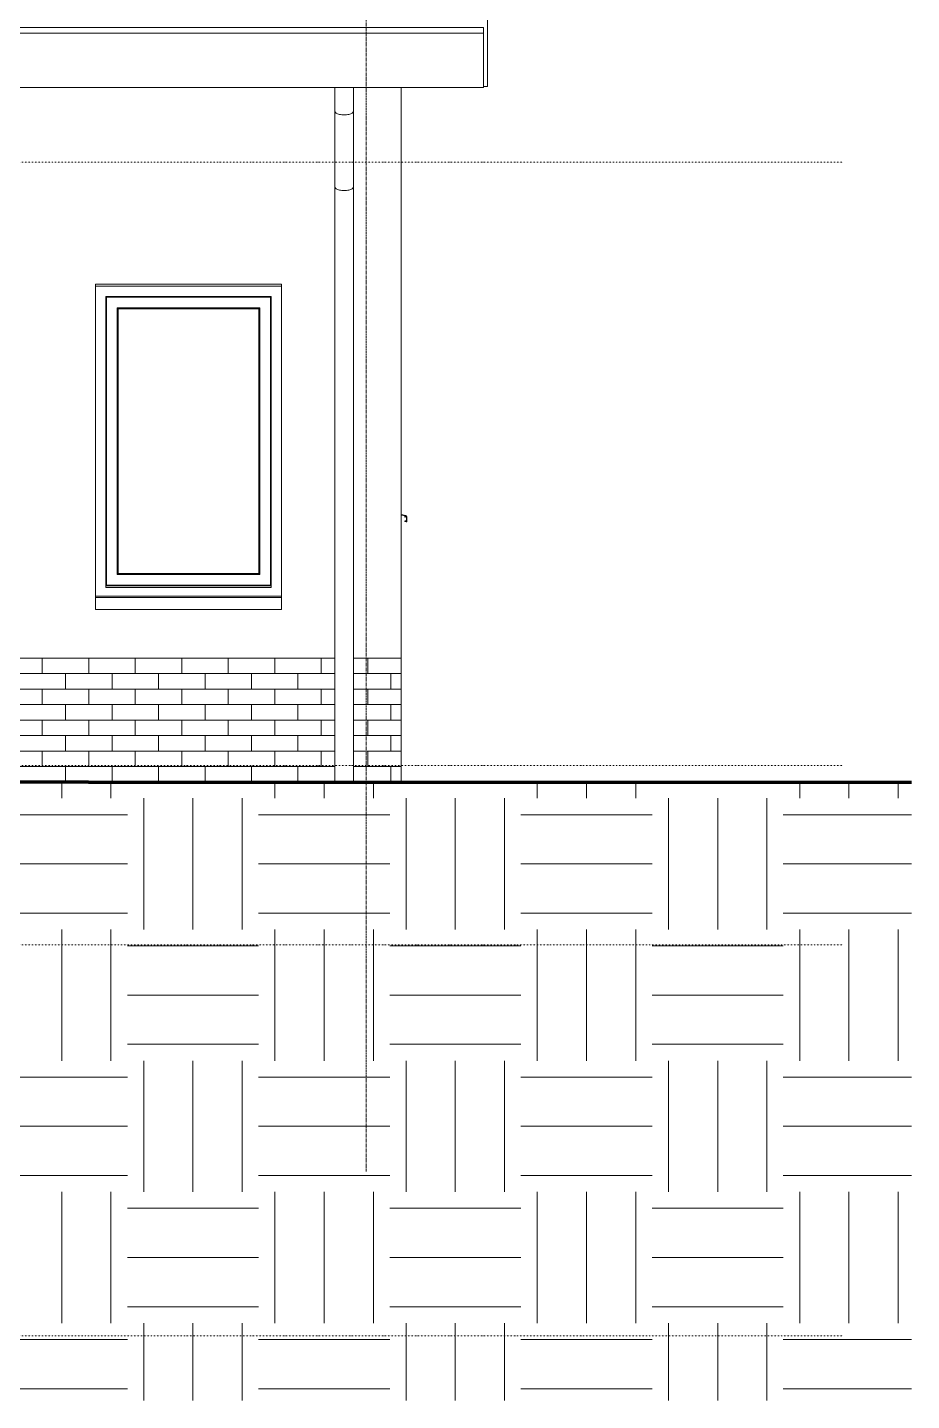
# Model space of a CAD drawing. Header units: millimetres. Extents: x -10099 to 7134, y -2994 to 10688.
# Drawn here: x 2854 to 7134, y -2994 to 3652 of the extents above; entities that cross this region are included whole.
import ezdxf

# ---------------------------------------------------------------- set-up
doc = ezdxf.new("R2010")
doc.units = ezdxf.units.MM
doc.linetypes.add('Dash dot', pattern=[15.875, 6.35, -4.7625, 0, -4.7625])
doc.linetypes.add('grid', pattern=[24, 15, -3, 3, -3])
for name, color, linetype, lineweight in [('A-FLOR-LEVL', 51, 'Continuous', 9), ('A-GENM', 13, 'Continuous', 9), ('A-ROOF', 132, 'Continuous', 9), ('A-ROOF-OTLN', 132, 'Continuous', 9), ('A-WALL', 113, 'Continuous', 9), ('A-WALL-PATT', 111, 'Continuous', 9), ('C-TOPO', 7, 'Continuous', 9), ('S-COLS', 52, 'Continuous', 9), ('S-GRID', 1, 'Continuous', 9)]:
    doc.layers.add(name, color=color, linetype=linetype, lineweight=lineweight)
pattern_1 = [(0, (4613.74, 0), (0, 75), []), (90, (4613.74, 0), (-112.5, 75), [75, -75])]
pattern_2 = [(0, (2067.44, 0), (635, 635), [635, -635]), (0, (2067.44, 238.1), (635, 635), [635, -635]), (0, (2067.44, 476.25), (635, 635), [635, -635]), (90, (2146.8, 555.6), (-635, 635), [635, -635]), (90, (2384.94, 555.6), (-635, 635), [635, -635]), (90, (2623.07, 555.6), (-635, 635), [635, -635])]

# ---------------------------------------------------------------- blocks, each defined once
blk = doc.blocks.new('41_ISR_lb_vebo_waterslag_10_graden - WS60 160-1704642-Zuidgevel')
at = {"layer": 'A-GENM'}
for p, q in [((4083.7, 892.3), (3183.7, 892.3)), ((3183.7, 865.1), (3183.7, 867.7)), ((3183.7, 865.1), (3183.7, 860.1)), ((4083.7, 867.7), (4083.7, 865.1)), ((4083.7, 860.1), (4083.7, 865.1)), ((3183.7, 837.3), (3183.7, 860.1)), ((3183.7, 837.3), (3183.7, 834.3)), ((3183.7, 834.3), (4083.7, 834.3)), ((4083.7, 860.1), (4083.7, 837.3)), ((4083.7, 834.3), (4083.7, 837.3))]:
    blk.add_line(p, q, dxfattribs=at)
blk = doc.blocks.new('28_EB_HWA_grote slag - TRON60x2_5-2568815-Zuidgevel')
at = {"layer": 'S-COLS'}
for p, q in [((4342.2, 3362.1), (4342.2, 3247)), ((4432.2, 3247), (4432.2, 3362.1)), ((4342.2, 3247), (4342.2, 2880.7)), ((4432.2, 2880.7), (4432.2, 3247)), ((4342.2, 2880.7), (4342.2, 0)), ((4432.2, 0), (4432.2, 2880.7))]:
    blk.add_line(p, q, dxfattribs=at)
for points, knots in [([(4387.2, 3229.1), (4383.3, 3229.1), (4375.4, 3229.5), (4364.5, 3231.3), (4355, 3234.2), (4349, 3237.3), (4345.5, 3240.1), (4343.6, 3242.4), (4342.5, 3244.7), (4342.2, 3246.2), (4342.2, 3247)], [0, 0, 0, 0, 0.0833333, 0.1666667, 0.25, 0.3333333, 0.375, 0.4166667, 0.4583333, 0.5, 0.5, 0.5, 0.5]), ([(4432.2, 3247), (4432.2, 3246.2), (4432, 3244.7), (4430.8, 3242.4), (4428.9, 3240.1), (4425.4, 3237.3), (4419.4, 3234.2), (4410, 3231.3), (4399, 3229.5), (4391.1, 3229.1), (4387.2, 3229.1)], [0.5, 0.5, 0.5, 0.5, 0.5416667, 0.5833333, 0.625, 0.6666667, 0.75, 0.8333333, 0.9166667, 1, 1, 1, 1]), ([(4387.2, 2862.8), (4383.3, 2862.8), (4375.4, 2863.2), (4364.5, 2865), (4355, 2867.9), (4349, 2871), (4345.5, 2873.8), (4343.6, 2876), (4342.5, 2878.4), (4342.2, 2879.9), (4342.2, 2880.7)], [0, 0, 0, 0, 0.0833333, 0.1666667, 0.25, 0.3333333, 0.375, 0.4166667, 0.4583333, 0.5, 0.5, 0.5, 0.5]), ([(4432.2, 2880.7), (4432.2, 2879.9), (4432, 2878.4), (4430.8, 2876), (4428.9, 2873.8), (4425.4, 2871), (4419.4, 2867.9), (4410, 2865), (4399, 2863.2), (4391.1, 2862.8), (4387.2, 2862.8)], [0.5, 0.5, 0.5, 0.5, 0.5416667, 0.5833333, 0.625, 0.6666667, 0.75, 0.8333333, 0.9166667, 1, 1, 1, 1])]:
    blk.add_open_spline(points, degree=3, knots=knots, dxfattribs=at)
blk = doc.blocks.new('41_ISR_lb_vebo_waterslag_10_graden - WS60 160-3292628-Zuidgevel')
at = {"layer": 'A-GENM'}
for p, q in [((4686.6, 1290.1), (4663.7, 1294.1)), ((4663.7, 1292.1), (4684.5, 1288.4)), ((4684.5, 1283.7), (4678.1, 1284.3)), ((4678.1, 1284.3), (4678.1, 1282.7)), ((4678.1, 1282.7), (4686.1, 1282)), ((4681.8, 1263.4), (4680.9, 1263.4)), ((4680.9, 1263.4), (4680.9, 1260.5)), ((4680.9, 1260.5), (4680.9, 1263.4)), ((4680.9, 1263.4), (4681.8, 1263.4)), ((4682.3, 1261.9), (4681.8, 1263.4)), ((4681.8, 1263.4), (4682.3, 1261.9)), ((4684.5, 1288.4), (4684.5, 1283.7)), ((4686.1, 1264.6), (4684.5, 1264.9)), ((4684.5, 1264.9), (4684.5, 1261.5)), ((4686.1, 1282), (4686.1, 1288.5)), ((4686.1, 1261.2), (4686.1, 1264.6)), ((4689.1, 1285.1), (4689.1, 1262.4)), ((4690.7, 1262.3), (4690.7, 1285.1)), ((4680.9, 1260.5), (4687.2, 1259.4)), ((4684.5, 1261.5), (4682.3, 1261.9)), ((4682.3, 1261.9), (4684.5, 1261.5)), ((4687.5, 1261), (4686.1, 1261.2)), ((4686.1, 1261.2), (4687.5, 1261))]:
    blk.add_line(p, q, dxfattribs=at)
for centre, radius, start, end in [((4685.7, 1285.1), 3.4, 0, 83.24574), ((4685.7, 1285.1), 3.4, 0, 83.24574), ((4685.7, 1285.1), 5, 0, 80), ((4685.7, 1285.1), 5, 0, 80), ((4687.7, 1262.3), 3, 260.00944, 0), ((4687.7, 1262.3), 3, 260.00944, 0), ((4687.7, 1262.4), 1.42, 259.98087, 360), ((4687.7, 1262.4), 1.42, 259.98087, 360)]:
    blk.add_arc(centre, radius, start, end, dxfattribs=at)

msp = doc.modelspace()

# ---------------------------------------------------------------- hatches: boundary and pattern name
at = {"layer": 'A-WALL-PATT'}
h = msp.add_hatch(dxfattribs=at)
h.set_pattern_fill('FP_1', color=256, style=0, pattern_type=2)
h.set_pattern_definition(pattern_1)
h.paths.add_polyline_path([(3755.9, 0), (4342.2, 0), (4342.2, 600), (1263.7, 600), (1263.7, 0), (3639.4, 0)])
h.paths.add_polyline_path([(4454.8, 0), (4563.7, 0), (4563.7, 600), (4432.2, 600), (4432.2, 0)])
h = msp.add_hatch(dxfattribs=at)
h.set_pattern_fill('FP_1', color=256, style=0, pattern_type=2)
h.set_pattern_definition(pattern_1)
h.paths.add_polyline_path([(4571.3, 0), (4663.7, 0), (4663.7, 600), (4563.7, 600), (4563.7, 0)])
at = {"layer": 'C-TOPO'}
h = msp.add_hatch(dxfattribs=at)
h.set_pattern_fill('FP_5', color=256, style=0, pattern_type=2)
h.set_pattern_definition(pattern_2)
h.paths.add_polyline_path([(337.3, -2993.7), (3149.3, -2993.7), (3149.3, 0), (337.3, 0), (337.3, -1997.2)])
h = msp.add_hatch(dxfattribs=at)
h.set_pattern_fill('FP_5', color=256, style=0, pattern_type=2)
h.set_pattern_definition(pattern_2)
h.paths.add_polyline_path([(7133.9, -2993.7), (7133.9, 0), (3149.3, 0), (3149.3, -2993.7), (3608.6, -2993.7)])

# ---------------------------------------------------------------- linework, layer by layer
at = {"layer": 'A-FLOR-LEVL', "linetype": 'Dash dot'}
for p, q in [((-8019.2, 3000), (6802.1, 3000)), ((-8019.2, 80), (6802.1, 80)), ((-8019.2, -788), (6802.1, -788)), ((-8019.2, -2680), (6802.1, -2680))]:
    msp.add_line(p, q, dxfattribs=at)
at = {"layer": 'A-GENM'}
for p, q in [((3183.7, 2400), (3233.7, 2400)), ((4033.7, 2400), (3233.7, 2400)), ((4033.7, 2400), (4083.7, 2400)), ((3233.7, 2350), (3233.7, 942)), ((3233.7, 2350), (4033.7, 2350)), ((4030.7, 2347), (3236.7, 2347)), ((3236.7, 2347), (3236.7, 953.2)), ((4030.7, 953.2), (4030.7, 2347)), ((4033.7, 2350), (4033.7, 942)), ((3288.3, 2295.4), (3288.3, 1004.8)), ((3288.3, 2295.4), (3979.1, 2295.4)), ((3292.7, 2291), (3288.3, 2295.4)), ((3292.7, 1009.2), (3292.7, 2291)), ((3974.7, 2291), (3292.7, 2291)), ((3974.7, 2291), (3979.1, 2295.4)), ((3974.7, 1009.2), (3974.7, 2291)), ((3979.1, 2295.4), (3979.1, 1004.8)), ((3288.3, 1004.8), (3292.7, 1009.2)), ((3288.3, 1004.8), (3979.1, 1004.8)), ((3292.7, 1009.2), (3974.7, 1009.2)), ((3979.1, 1004.8), (3974.7, 1009.2)), ((3250.7, 950.2), (3233.7, 950.2)), ((4033.7, 942), (3233.7, 942)), ((3236.7, 953.2), (4030.7, 953.2)), ((4033.7, 950.2), (3250.7, 950.2)), ((3233.7, 900), (3183.7, 900)), ((4083.7, 900), (3233.7, 900))]:
    msp.add_line(p, q, dxfattribs=at)
at = {"layer": 'A-ROOF'}
msp.add_line((1263.7, 3652.1), (5062.1, 3652.1), dxfattribs=at)
at = {"layer": 'A-ROOF-OTLN'}
for p, q in [((5081.1, 3366.1), (5081.1, 8471.2)), ((5062.1, 3651.6), (1263.7, 3651.6)), ((1263.7, 3624.5), (5062.1, 3624.5)), ((5062.1, 3651.6), (5062.1, 3362.1)), ((1263.7, 3362.1), (5062.1, 3362.1)), ((5062.1, 3366.1), (5081.1, 3366.1))]:
    msp.add_line(p, q, dxfattribs=at)
at = {"layer": 'A-WALL'}
for p, q in [((4663.7, 3362.1), (4663.7, 0)), ((3183.7, 867.7), (3183.7, 2410)), ((3183.7, 2410), (4083.7, 2410)), ((4083.7, 2410), (4083.7, 867.7)), ((4342.2, 600), (442.2, 600)), ((4663.7, 600), (4432.2, 600))]:
    msp.add_line(p, q, dxfattribs=at)
at = {"layer": 'C-TOPO', "lineweight": 70}
for p, q in [((3149.3, 0), (2096.3, 0)), ((3149.3, 0), (3608.6, 0)), ((3608.6, 0), (7133.9, 0))]:
    msp.add_line(p, q, dxfattribs=at)
at = {"layer": 'C-TOPO'}
for p, q in [((3149.3, 0), (2096.3, 0)), ((3149.3, 0), (3608.6, 0)), ((7133.9, 0), (3608.6, 0))]:
    msp.add_line(p, q, dxfattribs=at)
at = {"layer": 'S-GRID', "linetype": 'grid'}
msp.add_line((4493.7, -1885.9), (4493.7, 10087.6), dxfattribs=at)

# ---------------------------------------------------------------- block references
at = {"layer": 'A-GENM'}
for name in ['41_ISR_lb_vebo_waterslag_10_graden - WS60 160-3292628-Zuidgevel', '41_ISR_lb_vebo_waterslag_10_graden - WS60 160-1704642-Zuidgevel']:
    msp.add_blockref(name, (0, 0), dxfattribs=at)
at = {"layer": 'S-COLS'}
msp.add_blockref('28_EB_HWA_grote slag - TRON60x2_5-2568815-Zuidgevel', (0, 0), dxfattribs=at)

doc.saveas('drawing.dxf')
